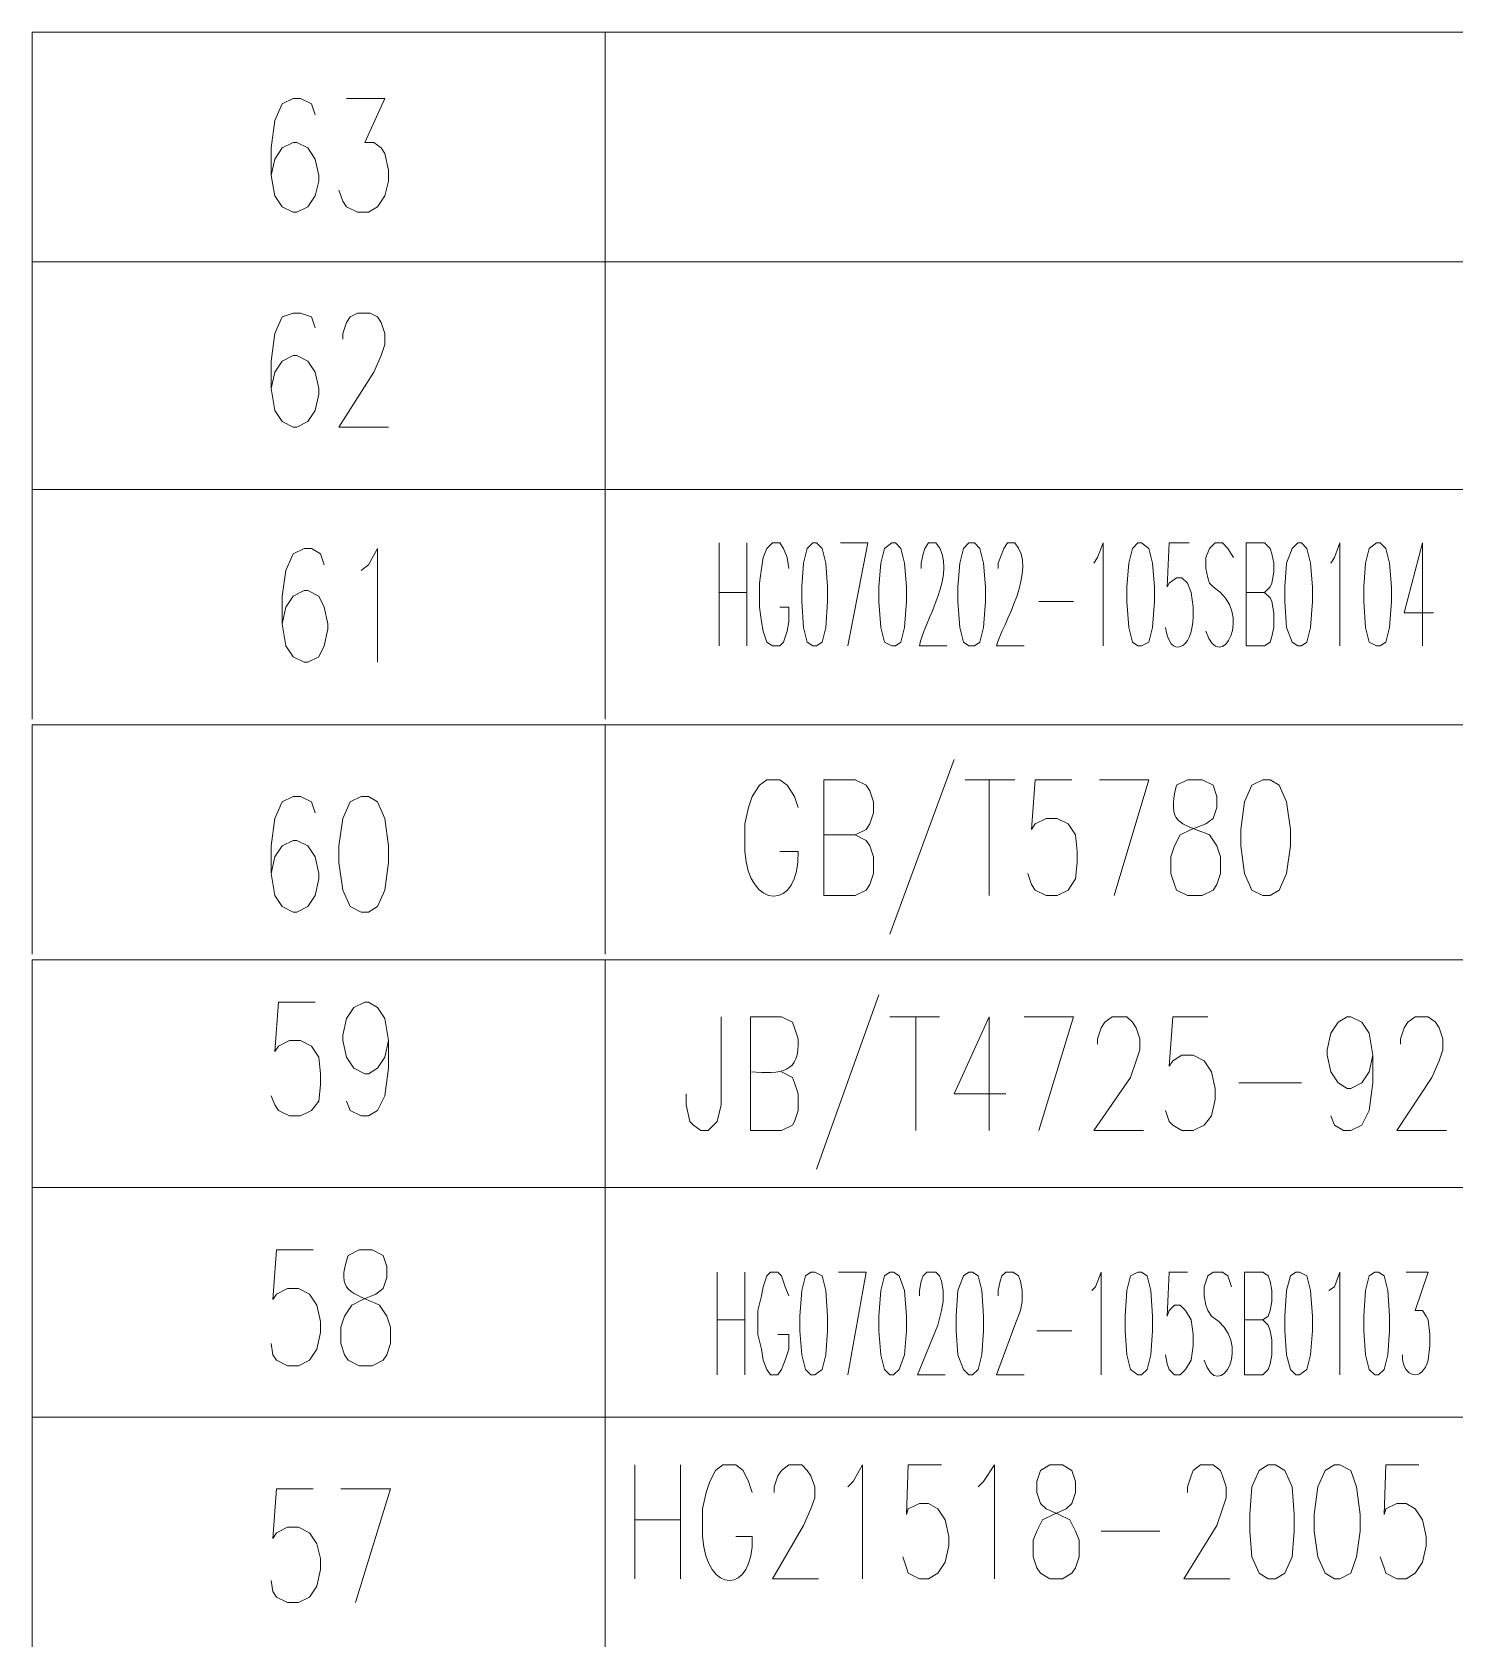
# Model space of a CAD drawing. Header units: millimetres. Extents: x 0 to 1648, y 27 to 2331.
# Drawn here: x 1140.3 to 1279.7, y 1460.8 to 1619 of the extents above; entities that cross this region are included whole.
import ezdxf

# ---------------------------------------------------------------- set-up
doc = ezdxf.new("R2010")
doc.units = ezdxf.units.MM
doc.layers.add('1', color=7, linetype='Continuous')

msp = doc.modelspace()

# ---------------------------------------------------------------- linework, layer by layer
at = {"layer": '1', "color": 0, "lineweight": 5}
for points in [[(1645.2, 1618.971732), (1140.3, 1618.971732), (1140.3, 1596.471732)], [(1196.46, 1618.971732), (1196.46, 1596.471732)], [(1168.02, 1610.871732), (1167.66, 1611.951732), (1166.58, 1612.491732), (1165.86, 1612.491732), (1164.78, 1611.951732), (1164.06, 1610.331732), (1163.7, 1607.631732), (1163.7, 1604.931732), (1164.06, 1602.951732), (1164.78, 1601.871732), (1165.86, 1601.331732), (1166.22, 1601.331732), (1167.3, 1601.871732), (1168.02, 1602.951732), (1168.38, 1604.391732), (1168.38, 1604.931732), (1168.02, 1606.551732), (1167.3, 1607.631732), (1166.22, 1608.171732), (1165.86, 1608.171732), (1164.78, 1607.631732), (1164.06, 1606.551732), (1163.7, 1604.931732)], [(1171.08, 1612.491732), (1174.86, 1612.491732), (1172.88, 1608.171732), (1173.78, 1608.171732), (1174.5, 1607.631732), (1174.86, 1607.091732), (1175.22, 1605.471732), (1175.22, 1604.391732), (1174.86, 1602.951732), (1174.14, 1601.871732), (1173.24, 1601.331732), (1172.16, 1601.331732), (1171.08, 1601.871732), (1170.72, 1602.411732), (1170.36, 1603.491732)], [(1645.2, 1596.471732), (1140.3, 1596.471732), (1140.3, 1574.151732)], [(1196.46, 1596.471732), (1196.46, 1574.151732)], [(1168.02, 1589.991732), (1167.66, 1591.071732), (1166.58, 1591.431732), (1165.86, 1591.431732), (1164.78, 1591.071732), (1164.06, 1589.451732), (1163.7, 1586.751732), (1163.7, 1584.051732), (1164.06, 1581.891732), (1164.78, 1580.811732), (1165.86, 1580.271732), (1166.22, 1580.271732), (1167.3, 1580.811732), (1168.02, 1581.891732), (1168.38, 1583.511732), (1168.38, 1584.051732), (1168.02, 1585.671732), (1167.3, 1586.751732), (1166.22, 1587.291732), (1165.86, 1587.291732), (1164.78, 1586.751732), (1164.06, 1585.671732), (1163.7, 1584.051732)], [(1170.72, 1588.911732), (1170.72, 1589.451732), (1171.08, 1590.531732), (1171.44, 1591.071732), (1172.16, 1591.431732), (1173.42, 1591.431732), (1174.14, 1591.071732), (1174.5, 1590.531732), (1174.86, 1589.451732), (1174.86, 1588.371732), (1174.5, 1587.291732), (1173.78, 1585.671732), (1170.36, 1580.271732), (1175.22, 1580.271732)], [(1645.2, 1574.151732), (1140.3, 1574.151732), (1140.3, 1551.651732)], [(1196.46, 1574.151732), (1196.46, 1551.651732)], [(1168.92, 1566.771732), (1168.56, 1567.851732), (1167.66, 1568.391732), (1166.94, 1568.391732), (1165.86, 1567.851732), (1165.14, 1566.231732), (1164.78, 1563.711732), (1164.78, 1561.011732), (1165.14, 1558.851732), (1165.86, 1557.771732), (1166.94, 1557.231732), (1167.3, 1557.231732), (1168.38, 1557.771732), (1168.92, 1558.851732), (1169.28, 1560.471732), (1169.28, 1561.011732), (1168.92, 1562.631732), (1168.38, 1563.711732), (1167.3, 1564.251732), (1166.94, 1564.251732), (1165.86, 1563.711732), (1165.14, 1562.631732), (1164.78, 1561.011732)], [(1172.52, 1566.231732), (1173.24, 1566.771732), (1174.14, 1568.391732), (1174.14, 1557.231732)], [(1207.62, 1568.931732), (1207.62, 1558.851732)], [(1210.32, 1568.931732), (1210.32, 1558.851732)], [(1214.46, 1566.411732), (1214.28, 1567.491732), (1213.92, 1568.391732), (1213.56, 1568.931732), (1212.84, 1568.931732), (1212.3, 1568.391732), (1211.94, 1567.491732), (1211.76, 1566.411732), (1211.58, 1564.971732), (1211.58, 1562.631732), (1211.76, 1561.191732), (1211.94, 1560.291732), (1212.3, 1559.211732), (1212.84, 1558.851732), (1213.56, 1558.851732), (1213.92, 1559.211732), (1214.28, 1560.291732), (1214.46, 1561.191732), (1214.46, 1562.631732), (1213.56, 1562.631732)], [(1216.8, 1568.931732), (1216.26, 1568.391732), (1215.9, 1566.951732), (1215.72, 1564.611732), (1215.72, 1563.171732), (1215.9, 1560.651732), (1216.26, 1559.211732), (1216.8, 1558.851732), (1217.16, 1558.851732), (1217.7, 1559.211732), (1218.06, 1560.651732), (1218.24, 1563.171732), (1218.24, 1564.611732), (1218.06, 1566.951732), (1217.7, 1568.391732), (1217.16, 1568.931732), (1216.8, 1568.931732)], [(1220.22, 1558.851732), (1222.2, 1568.931732), (1219.5, 1568.931732)], [(1224.54, 1568.931732), (1223.82, 1568.391732), (1223.46, 1566.951732), (1223.28, 1564.611732), (1223.28, 1563.171732), (1223.46, 1560.651732), (1223.82, 1559.211732), (1224.54, 1558.851732), (1224.9, 1558.851732), (1225.44, 1559.211732), (1225.8, 1560.651732), (1225.98, 1563.171732), (1225.98, 1564.611732), (1225.8, 1566.951732), (1225.44, 1568.391732), (1224.9, 1568.931732), (1224.54, 1568.931732)], [(1232.1, 1568.931732), (1231.56, 1568.391732), (1231.2, 1566.951732), (1231.02, 1564.611732), (1231.02, 1563.171732), (1231.2, 1560.651732), (1231.56, 1559.211732), (1232.1, 1558.851732), (1232.64, 1558.851732), (1233.18, 1559.211732), (1233.54, 1560.651732), (1233.72, 1563.171732), (1233.72, 1564.611732), (1233.54, 1566.951732), (1233.18, 1568.391732), (1232.64, 1568.931732), (1232.1, 1568.931732)], [(1244.34, 1566.951732), (1244.7, 1567.491732), (1245.24, 1568.931732), (1245.24, 1558.851732)], [(1248.66, 1568.931732), (1248.12, 1568.391732), (1247.76, 1566.951732), (1247.58, 1564.611732), (1247.58, 1563.171732), (1247.76, 1560.651732), (1248.12, 1559.211732), (1248.66, 1558.851732), (1249.02, 1558.851732), (1249.74, 1559.211732), (1250.1, 1560.651732), (1250.28, 1563.171732), (1250.28, 1564.611732), (1250.1, 1566.951732), (1249.74, 1568.391732), (1249.02, 1568.931732), (1248.66, 1568.931732)], [(1259.28, 1558.851732), (1259.28, 1568.931732), (1261.08, 1568.931732), (1261.62, 1568.391732), (1261.8, 1567.851732), (1261.98, 1566.951732), (1261.98, 1566.051732), (1261.8, 1564.971732), (1261.62, 1564.611732), (1261.08, 1564.071732), (1259.28, 1564.071732)], [(1264.32, 1568.931732), (1263.78, 1568.391732), (1263.24, 1566.951732), (1263.06, 1564.611732), (1263.06, 1563.171732), (1263.24, 1560.651732), (1263.78, 1559.211732), (1264.32, 1558.851732), (1264.68, 1558.851732), (1265.22, 1559.211732), (1265.58, 1560.651732), (1265.76, 1563.171732), (1265.76, 1564.611732), (1265.58, 1566.951732), (1265.22, 1568.391732), (1264.68, 1568.931732), (1264.32, 1568.931732)], [(1267.56, 1566.951732), (1267.92, 1567.491732), (1268.46, 1568.931732), (1268.46, 1558.851732)], [(1272.06, 1568.931732), (1271.34, 1568.391732), (1270.98, 1566.951732), (1270.8, 1564.611732), (1270.8, 1563.171732), (1270.98, 1560.651732), (1271.34, 1559.211732), (1272.06, 1558.851732), (1272.42, 1558.851732), (1272.96, 1559.211732), (1273.32, 1560.651732), (1273.5, 1563.171732), (1273.5, 1564.611732), (1273.32, 1566.951732), (1272.96, 1568.391732), (1272.42, 1568.931732), (1272.06, 1568.931732)], [(1276.56, 1568.931732), (1274.76, 1562.091732), (1277.64, 1562.091732)], [(1276.56, 1568.931732), (1276.56, 1558.851732)], [(1207.62, 1564.071732), (1210.32, 1564.071732)], [(1261.08, 1564.071732), (1261.62, 1563.531732), (1261.8, 1563.171732), (1261.98, 1562.091732), (1261.98, 1560.651732), (1261.8, 1559.751732), (1261.62, 1559.211732), (1261.08, 1558.851732), (1259.28, 1558.851732)], [(1238.94, 1563.171732), (1242.36, 1563.171732)], [(1645.2, 1551.111732), (1140.3, 1551.111732), (1140.3, 1528.611732)], [(1196.46, 1551.111732), (1196.46, 1528.611732)], [(1230.66, 1547.691732), (1224.36, 1530.591732)], [(1217.88, 1534.371732), (1217.88, 1545.711732), (1220.94, 1545.711732), (1222.02, 1545.171732), (1222.38, 1544.631732), (1222.74, 1543.551732), (1222.74, 1542.471732), (1222.38, 1541.391732), (1222.02, 1540.851732), (1220.94, 1540.311732), (1217.88, 1540.311732)], [(1231.74, 1545.711732), (1236.6, 1545.711732)], [(1234.08, 1545.711732), (1234.08, 1534.371732)], [(1242.18, 1545.711732), (1238.58, 1545.711732), (1238.22, 1540.851732), (1238.58, 1541.391732), (1239.66, 1541.931732), (1240.74, 1541.931732), (1241.82, 1541.391732), (1242.54, 1540.311732), (1242.72, 1538.691732), (1242.72, 1537.611732), (1242.54, 1535.991732), (1241.82, 1534.911732), (1240.74, 1534.371732), (1239.66, 1534.371732), (1238.58, 1534.911732), (1238.22, 1535.451732), (1237.86, 1536.531732)], [(1246.32, 1534.371732), (1249.74, 1545.711732), (1244.88, 1545.711732)], [(1260.9, 1545.711732), (1259.82, 1545.171732), (1259.1, 1543.551732), (1258.74, 1540.851732), (1258.74, 1539.231732), (1259.1, 1536.531732), (1259.82, 1534.911732), (1260.9, 1534.371732), (1261.62, 1534.371732), (1262.52, 1534.911732), (1263.24, 1536.531732), (1263.6, 1539.231732), (1263.6, 1540.851732), (1263.24, 1543.551732), (1262.52, 1545.171732), (1261.62, 1545.711732), (1260.9, 1545.711732)], [(1168.02, 1542.471732), (1167.66, 1543.551732), (1166.58, 1544.091732), (1165.86, 1544.091732), (1164.78, 1543.551732), (1164.06, 1541.931732), (1163.7, 1539.231732), (1163.7, 1536.531732), (1164.06, 1534.371732), (1164.78, 1533.291732), (1165.86, 1532.751732), (1166.22, 1532.751732), (1167.3, 1533.291732), (1168.02, 1534.371732), (1168.38, 1535.991732), (1168.38, 1536.531732), (1168.02, 1538.151732), (1167.3, 1539.231732), (1166.22, 1539.771732), (1165.86, 1539.771732), (1164.78, 1539.231732), (1164.06, 1538.151732), (1163.7, 1536.531732)], [(1172.52, 1544.091732), (1171.44, 1543.551732), (1170.72, 1541.931732), (1170.36, 1539.231732), (1170.36, 1537.611732), (1170.72, 1534.911732), (1171.44, 1533.291732), (1172.52, 1532.751732), (1173.24, 1532.751732), (1174.14, 1533.291732), (1174.86, 1534.911732), (1175.22, 1537.611732), (1175.22, 1539.231732), (1174.86, 1541.931732), (1174.14, 1543.551732), (1173.24, 1544.091732), (1172.52, 1544.091732)], [(1220.94, 1540.311732), (1222.02, 1539.771732), (1222.38, 1539.231732), (1222.74, 1538.151732), (1222.74, 1536.531732), (1222.38, 1535.451732), (1222.02, 1534.911732), (1220.94, 1534.371732), (1217.88, 1534.371732)], [(1645.2, 1528.071732), (1140.3, 1528.071732), (1140.3, 1505.751732)], [(1196.46, 1528.071732), (1196.46, 1505.751732)], [(1168.02, 1523.931732), (1164.42, 1523.931732), (1164.06, 1519.071732), (1164.42, 1519.611732), (1165.5, 1520.151732), (1166.58, 1520.151732), (1167.66, 1519.611732), (1168.38, 1518.531732), (1168.56, 1516.911732), (1168.56, 1515.831732), (1168.38, 1514.211732), (1167.66, 1513.311732), (1166.58, 1512.771732), (1165.5, 1512.771732), (1164.42, 1513.311732), (1164.06, 1513.851732), (1163.7, 1514.751732)], [(1175.22, 1520.151732), (1174.86, 1518.531732), (1174.14, 1517.451732), (1173.24, 1516.911732), (1172.88, 1516.911732), (1171.8, 1517.451732), (1171.08, 1518.531732), (1170.72, 1520.151732), (1170.72, 1520.691732), (1171.08, 1522.311732), (1171.8, 1523.391732), (1172.88, 1523.931732), (1173.24, 1523.931732), (1174.14, 1523.391732), (1174.86, 1522.311732), (1175.22, 1520.151732), (1175.22, 1517.451732), (1174.86, 1514.751732), (1174.14, 1513.311732), (1173.24, 1512.771732), (1172.52, 1512.771732), (1171.44, 1513.311732), (1171.08, 1514.211732)], [(1223.28, 1524.651732), (1217.16, 1507.551732)], [(1207.8, 1522.491732), (1207.8, 1513.851732), (1207.44, 1512.231732), (1207.08, 1511.871732), (1206.54, 1511.331732), (1205.82, 1511.331732), (1205.1, 1511.871732), (1204.74, 1512.231732), (1204.38, 1513.851732), (1204.38, 1514.931732)], [(1224.36, 1522.491732), (1229.22, 1522.491732)], [(1226.88, 1522.491732), (1226.88, 1511.331732)], [(1234.08, 1522.491732), (1230.66, 1514.931732), (1235.7, 1514.931732)], [(1234.08, 1522.491732), (1234.08, 1511.331732)], [(1238.94, 1511.331732), (1242.36, 1522.491732), (1237.5, 1522.491732)], [(1244.7, 1519.791732), (1244.7, 1520.331732), (1245.06, 1521.411732), (1245.42, 1521.951732), (1246.14, 1522.491732), (1247.58, 1522.491732), (1248.12, 1521.951732), (1248.48, 1521.411732), (1248.84, 1520.331732), (1248.84, 1519.251732), (1248.48, 1518.171732), (1247.94, 1516.551732), (1244.34, 1511.331732), (1249.2, 1511.331732)], [(1255.5, 1522.491732), (1252.08, 1522.491732), (1251.72, 1517.631732), (1252.08, 1518.171732), (1252.98, 1518.711732), (1254.06, 1518.711732), (1255.14, 1518.171732), (1255.86, 1517.091732), (1256.22, 1515.471732), (1256.22, 1514.391732), (1255.86, 1512.771732), (1255.14, 1511.871732), (1254.06, 1511.331732), (1252.98, 1511.331732), (1252.08, 1511.871732), (1251.72, 1512.231732), (1251.36, 1513.311732)], [(1271.7, 1518.711732), (1271.34, 1517.091732), (1270.62, 1516.011732), (1269.54, 1515.471732), (1269.18, 1515.471732), (1268.28, 1516.011732), (1267.56, 1517.091732), (1267.2, 1518.711732), (1267.2, 1519.251732), (1267.56, 1520.871732), (1268.28, 1521.951732), (1269.18, 1522.491732), (1269.54, 1522.491732), (1270.62, 1521.951732), (1271.34, 1520.871732), (1271.7, 1518.711732), (1271.7, 1516.011732), (1271.34, 1513.311732), (1270.62, 1511.871732), (1269.54, 1511.331732), (1268.82, 1511.331732), (1267.92, 1511.871732), (1267.56, 1512.771732)], [(1274.4, 1519.791732), (1274.4, 1520.331732), (1274.76, 1521.411732), (1275.12, 1521.951732), (1275.84, 1522.491732), (1277.1, 1522.491732), (1277.82, 1521.951732), (1278.18, 1521.411732), (1278.54, 1520.331732), (1278.54, 1519.251732), (1278.18, 1518.171732), (1277.46, 1516.551732), (1274.04, 1511.331732), (1278.9, 1511.331732)], [(1213.74, 1517.091732), (1214.82, 1516.551732), (1215, 1516.011732), (1215.36, 1514.931732), (1215.36, 1513.311732), (1215, 1512.231732), (1214.82, 1511.871732), (1213.74, 1511.331732), (1210.68, 1511.331732)], [(1258.56, 1516.011732), (1264.68, 1516.011732)], [(1645.2, 1505.751732), (1140.3, 1505.751732), (1140.3, 1483.251732)], [(1196.46, 1505.751732), (1196.46, 1483.251732)], [(1167.84, 1499.631732), (1164.24, 1499.631732), (1163.88, 1494.771732), (1164.24, 1495.311732), (1165.32, 1495.851732), (1166.4, 1495.851732), (1167.48, 1495.311732), (1168.2, 1494.231732), (1168.56, 1492.611732), (1168.56, 1491.531732), (1168.2, 1489.911732), (1167.48, 1488.831732), (1166.4, 1488.291732), (1165.32, 1488.291732), (1164.24, 1488.831732), (1163.88, 1489.371732), (1163.7, 1490.451732)], [(1207.44, 1497.471732), (1207.44, 1487.391732)], [(1210.14, 1497.471732), (1210.14, 1487.391732)], [(1214.46, 1495.131732), (1214.1, 1496.031732), (1213.74, 1497.111732), (1213.38, 1497.471732), (1212.66, 1497.471732), (1212.3, 1497.111732), (1211.94, 1496.031732), (1211.76, 1495.131732), (1211.4, 1493.691732), (1211.4, 1491.351732), (1211.76, 1489.911732), (1211.94, 1488.831732), (1212.3, 1487.931732), (1212.66, 1487.391732), (1213.38, 1487.391732), (1213.74, 1487.931732), (1214.1, 1488.831732), (1214.46, 1489.911732), (1214.46, 1491.351732), (1213.38, 1491.351732)], [(1216.62, 1497.471732), (1216.08, 1497.111732), (1215.72, 1495.671732), (1215.54, 1493.151732), (1215.54, 1491.711732), (1215.72, 1489.371732), (1216.08, 1487.931732), (1216.62, 1487.391732), (1216.98, 1487.391732), (1217.7, 1487.931732), (1218.06, 1489.371732), (1218.24, 1491.711732), (1218.24, 1493.151732), (1218.06, 1495.671732), (1217.7, 1497.111732), (1216.98, 1497.471732), (1216.62, 1497.471732)], [(1220.22, 1487.391732), (1222.02, 1497.471732), (1219.32, 1497.471732)], [(1224.36, 1497.471732), (1223.82, 1497.111732), (1223.46, 1495.671732), (1223.28, 1493.151732), (1223.28, 1491.711732), (1223.46, 1489.371732), (1223.82, 1487.931732), (1224.36, 1487.391732), (1224.72, 1487.391732), (1225.26, 1487.931732), (1225.8, 1489.371732), (1225.98, 1491.711732), (1225.98, 1493.151732), (1225.8, 1495.671732), (1225.26, 1497.111732), (1224.72, 1497.471732), (1224.36, 1497.471732)], [(1227.24, 1495.131732), (1227.24, 1495.671732), (1227.42, 1496.571732), (1227.6, 1497.111732), (1227.96, 1497.471732), (1228.86, 1497.471732), (1229.22, 1497.111732), (1229.4, 1496.571732), (1229.58, 1495.671732), (1229.58, 1494.591732), (1229.4, 1493.691732), (1229.04, 1492.251732), (1227.06, 1487.391732), (1229.76, 1487.391732)], [(1232.1, 1497.471732), (1231.56, 1497.111732), (1231.02, 1495.671732), (1230.84, 1493.151732), (1230.84, 1491.711732), (1231.02, 1489.371732), (1231.56, 1487.931732), (1232.1, 1487.391732), (1232.46, 1487.391732), (1233, 1487.931732), (1233.36, 1489.371732), (1233.54, 1491.711732), (1233.54, 1493.151732), (1233.36, 1495.671732), (1233, 1497.111732), (1232.46, 1497.471732), (1232.1, 1497.471732)], [(1234.98, 1495.131732), (1234.98, 1495.671732), (1235.16, 1496.571732), (1235.34, 1497.111732), (1235.7, 1497.471732), (1236.42, 1497.471732), (1236.96, 1497.111732), (1237.14, 1496.571732), (1237.32, 1495.671732), (1237.32, 1494.591732), (1237.14, 1493.691732), (1236.6, 1492.251732), (1234.8, 1487.391732), (1237.5, 1487.391732)], [(1244.16, 1495.671732), (1244.52, 1496.031732), (1245.06, 1497.471732), (1245.06, 1487.391732)], [(1248.66, 1497.471732), (1247.94, 1497.111732), (1247.58, 1495.671732), (1247.4, 1493.151732), (1247.4, 1491.711732), (1247.58, 1489.371732), (1247.94, 1487.931732), (1248.66, 1487.391732), (1249.02, 1487.391732), (1249.56, 1487.931732), (1249.92, 1489.371732), (1250.1, 1491.711732), (1250.1, 1493.151732), (1249.92, 1495.671732), (1249.56, 1497.111732), (1249.02, 1497.471732), (1248.66, 1497.471732)], [(1253.52, 1497.471732), (1251.72, 1497.471732), (1251.54, 1493.151732), (1251.72, 1493.691732), (1252.26, 1494.231732), (1252.8, 1494.231732), (1253.34, 1493.691732), (1253.88, 1492.791732), (1254.06, 1491.351732), (1254.06, 1490.271732), (1253.88, 1488.831732), (1253.34, 1487.931732), (1252.8, 1487.391732), (1252.26, 1487.391732), (1251.72, 1487.931732), (1251.54, 1488.471732), (1251.36, 1489.371732)], [(1259.1, 1487.391732), (1259.1, 1497.471732), (1260.9, 1497.471732), (1261.44, 1497.111732), (1261.62, 1496.571732), (1261.8, 1495.671732), (1261.8, 1494.591732), (1261.62, 1493.691732), (1261.44, 1493.151732), (1260.9, 1492.791732), (1259.1, 1492.791732)], [(1264.14, 1497.471732), (1263.6, 1497.111732), (1263.24, 1495.671732), (1263.06, 1493.151732), (1263.06, 1491.711732), (1263.24, 1489.371732), (1263.6, 1487.931732), (1264.14, 1487.391732), (1264.5, 1487.391732), (1265.22, 1487.931732), (1265.58, 1489.371732), (1265.76, 1491.711732), (1265.76, 1493.151732), (1265.58, 1495.671732), (1265.22, 1497.111732), (1264.5, 1497.471732), (1264.14, 1497.471732)], [(1267.38, 1495.671732), (1267.92, 1496.031732), (1268.46, 1497.471732), (1268.46, 1487.391732)], [(1271.88, 1497.471732), (1271.34, 1497.111732), (1270.98, 1495.671732), (1270.8, 1493.151732), (1270.8, 1491.711732), (1270.98, 1489.371732), (1271.34, 1487.931732), (1271.88, 1487.391732), (1272.24, 1487.391732), (1272.78, 1487.931732), (1273.14, 1489.371732), (1273.32, 1491.711732), (1273.32, 1493.151732), (1273.14, 1495.671732), (1272.78, 1497.111732), (1272.24, 1497.471732), (1271.88, 1497.471732)], [(1207.44, 1492.791732), (1210.14, 1492.791732)], [(1260.9, 1492.791732), (1261.44, 1492.251732), (1261.62, 1491.711732), (1261.8, 1490.811732), (1261.8, 1489.371732), (1261.62, 1488.471732), (1261.44, 1487.931732), (1260.9, 1487.391732), (1259.1, 1487.391732)], [(1238.76, 1491.711732), (1242.18, 1491.711732)], [(1645.2, 1483.251732), (1140.3, 1483.251732), (1140.3, 1460.751732)], [(1196.46, 1483.251732), (1196.46, 1460.751732)], [(1199.34, 1478.571732), (1199.34, 1467.411732)], [(1203.84, 1478.571732), (1203.84, 1467.411732)], [(1213.02, 1475.871732), (1213.02, 1476.411732), (1213.38, 1477.491732), (1213.74, 1478.031732), (1214.46, 1478.571732), (1215.72, 1478.571732), (1216.26, 1478.031732), (1216.62, 1477.491732), (1216.98, 1476.411732), (1216.98, 1475.331732), (1216.62, 1474.251732), (1215.9, 1472.631732), (1212.84, 1467.411732), (1217.34, 1467.411732)], [(1220.22, 1476.411732), (1220.76, 1476.951732), (1221.66, 1478.571732), (1221.66, 1467.411732)], [(1229.4, 1478.571732), (1226.16, 1478.571732), (1225.98, 1473.711732), (1226.16, 1474.251732), (1227.24, 1474.791732), (1228.14, 1474.791732), (1229.04, 1474.251732), (1229.76, 1473.171732), (1230.12, 1471.551732), (1230.12, 1470.651732), (1229.76, 1469.031732), (1229.04, 1467.951732), (1228.14, 1467.411732), (1227.24, 1467.411732), (1226.16, 1467.951732), (1225.98, 1468.491732), (1225.62, 1469.571732)], [(1233, 1476.411732), (1233.54, 1476.951732), (1234.62, 1478.571732), (1234.62, 1467.411732)], [(1240.02, 1478.571732), (1239.12, 1478.031732), (1238.76, 1476.951732), (1238.76, 1475.871732), (1239.12, 1474.791732), (1239.66, 1474.251732), (1240.92, 1473.711732), (1242, 1473.171732), (1242.54, 1472.091732), (1242.9, 1471.191732), (1242.9, 1469.571732), (1242.54, 1468.491732), (1242.18, 1467.951732), (1241.28, 1467.411732), (1240.02, 1467.411732), (1239.12, 1467.951732), (1238.76, 1468.491732), (1238.4, 1469.571732), (1238.4, 1471.191732), (1238.76, 1472.091732), (1239.3, 1473.171732), (1240.38, 1473.711732), (1241.64, 1474.251732), (1242.18, 1474.791732), (1242.54, 1475.871732), (1242.54, 1476.951732), (1242.18, 1478.031732), (1241.28, 1478.571732), (1240.02, 1478.571732)], [(1253.52, 1475.871732), (1253.52, 1476.411732), (1253.88, 1477.491732), (1254.06, 1478.031732), (1254.78, 1478.571732), (1256.04, 1478.571732), (1256.76, 1478.031732), (1256.94, 1477.491732), (1257.3, 1476.411732), (1257.3, 1475.331732), (1256.94, 1474.251732), (1256.4, 1472.631732), (1253.16, 1467.411732), (1257.66, 1467.411732)], [(1261.44, 1478.571732), (1260.54, 1478.031732), (1259.82, 1476.411732), (1259.64, 1473.711732), (1259.64, 1472.091732), (1259.82, 1469.571732), (1260.54, 1467.951732), (1261.44, 1467.411732), (1262.16, 1467.411732), (1263.06, 1467.951732), (1263.78, 1469.571732), (1263.96, 1472.091732), (1263.96, 1473.711732), (1263.78, 1476.411732), (1263.06, 1478.031732), (1262.16, 1478.571732), (1261.44, 1478.571732)], [(1267.92, 1478.571732), (1267.02, 1478.031732), (1266.3, 1476.411732), (1265.94, 1473.711732), (1265.94, 1472.091732), (1266.3, 1469.571732), (1267.02, 1467.951732), (1267.92, 1467.411732), (1268.46, 1467.411732), (1269.54, 1467.951732), (1270.08, 1469.571732), (1270.44, 1472.091732), (1270.44, 1473.711732), (1270.08, 1476.411732), (1269.54, 1478.031732), (1268.46, 1478.571732), (1267.92, 1478.571732)], [(1276.2, 1478.571732), (1272.96, 1478.571732), (1272.78, 1473.711732), (1272.96, 1474.251732), (1274.04, 1474.791732), (1274.94, 1474.791732), (1275.84, 1474.251732), (1276.56, 1473.171732), (1276.92, 1471.551732), (1276.92, 1470.651732), (1276.56, 1469.031732), (1275.84, 1467.951732), (1274.94, 1467.411732), (1274.04, 1467.411732), (1272.96, 1467.951732), (1272.78, 1468.491732), (1272.42, 1469.571732)], [(1167.84, 1476.231732), (1164.24, 1476.231732), (1163.88, 1471.371732), (1164.24, 1471.911732), (1165.32, 1472.451732), (1166.4, 1472.451732), (1167.48, 1471.911732), (1168.2, 1470.831732), (1168.56, 1469.391732), (1168.56, 1468.311732), (1168.2, 1466.691732), (1167.48, 1465.611732), (1166.4, 1465.071732), (1165.32, 1465.071732), (1164.24, 1465.611732), (1163.88, 1466.151732), (1163.7, 1467.231732)], [(1171.98, 1465.071732), (1175.4, 1476.231732), (1170.54, 1476.231732)], [(1199.34, 1473.171732), (1203.84, 1473.171732)], [(1245.06, 1472.091732), (1250.82, 1472.091732)]]:
    msp.add_lwpolyline(points, dxfattribs=at)
for points, knots in [([(1227.42, 1566.411732), (1227.42, 1566.411732), (1227.42, 1566.951732), (1227.42, 1566.951732), (1227.42, 1566.951732), (1227.6, 1567.851732), (1227.6, 1567.851732), (1227.6, 1567.851732), (1227.78, 1568.391732), (1227.78, 1568.391732), (1227.78, 1568.391732), (1228.14, 1568.931732), (1228.14, 1568.931732), (1228.14, 1568.931732), (1228.86, 1568.931732), (1228.86, 1568.931732), (1231.2, 1566.231732), (1227.6, 1561.011732), (1227.24, 1558.851732), (1227.24, 1558.851732), (1229.94, 1558.851732), (1229.94, 1558.851732)], [0, 0, 0, 0, 1, 1, 1, 2, 2, 2, 3, 3, 3, 4, 4, 4, 5, 5, 5, 6, 6, 6, 7, 7, 7, 7]), ([(1234.98, 1566.411732), (1234.98, 1566.411732), (1234.98, 1566.951732), (1234.98, 1566.951732), (1234.98, 1566.951732), (1235.34, 1567.851732), (1235.34, 1567.851732), (1235.34, 1567.851732), (1235.52, 1568.391732), (1235.52, 1568.391732), (1235.52, 1568.391732), (1235.88, 1568.931732), (1235.88, 1568.931732), (1235.88, 1568.931732), (1236.6, 1568.931732), (1236.6, 1568.931732), (1238.94, 1566.411732), (1235.34, 1560.831732), (1234.8, 1558.851732), (1234.8, 1558.851732), (1237.5, 1558.851732), (1237.5, 1558.851732)], [0, 0, 0, 0, 1, 1, 1, 2, 2, 2, 3, 3, 3, 4, 4, 4, 5, 5, 5, 6, 6, 6, 7, 7, 7, 7]), ([(1253.7, 1568.931732), (1253.7, 1568.931732), (1251.72, 1568.931732), (1251.72, 1568.931732), (1251.72, 1568.931732), (1251.54, 1564.611732), (1251.54, 1564.611732), (1251.54, 1564.611732), (1251.72, 1564.971732), (1251.72, 1564.971732), (1251.72, 1564.971732), (1252.44, 1565.511732), (1252.44, 1565.511732), (1252.44, 1565.511732), (1252.98, 1565.511732), (1252.98, 1565.511732), (1252.98, 1565.511732), (1253.52, 1564.971732), (1253.52, 1564.971732), (1253.52, 1564.971732), (1253.88, 1564.071732), (1253.88, 1564.071732), (1253.88, 1564.071732), (1254.06, 1562.631732), (1254.06, 1562.631732), (1254.06, 1562.631732), (1254.06, 1561.731732), (1254.06, 1561.731732), (1254.06, 1558.311732), (1251.72, 1557.591732), (1251.36, 1560.651732)], [0, 0, 0, 0, 1, 1, 1, 2, 2, 2, 3, 3, 3, 4, 4, 4, 5, 5, 5, 6, 6, 6, 7, 7, 7, 8, 8, 8, 9, 9, 9, 10, 10, 10, 10]), ([(1258.02, 1567.491732), (1258.02, 1567.491732), (1257.48, 1568.391732), (1257.48, 1568.391732), (1257.48, 1568.391732), (1256.94, 1568.931732), (1256.94, 1568.931732), (1256.94, 1568.931732), (1256.22, 1568.931732), (1256.22, 1568.931732), (1256.22, 1568.931732), (1255.68, 1568.391732), (1255.68, 1568.391732), (1255.68, 1568.391732), (1255.32, 1567.491732), (1255.32, 1567.491732), (1255.32, 1567.491732), (1255.32, 1566.411732), (1255.32, 1566.411732), (1255.32, 1566.411732), (1255.5, 1565.511732), (1255.5, 1565.511732), (1255.5, 1565.511732), (1255.68, 1564.971732), (1255.68, 1564.971732), (1255.68, 1564.971732), (1256.04, 1564.611732), (1256.04, 1564.611732), (1260.18, 1562.091732), (1256.76, 1555.791732), (1255.32, 1560.291732)], [0, 0, 0, 0, 1, 1, 1, 2, 2, 2, 3, 3, 3, 4, 4, 4, 5, 5, 5, 6, 6, 6, 7, 7, 7, 8, 8, 8, 9, 9, 9, 10, 10, 10, 10]), ([(1215.36, 1543.011732), (1215.36, 1543.011732), (1215, 1544.091732), (1215, 1544.091732), (1215, 1544.091732), (1214.28, 1545.171732), (1214.28, 1545.171732), (1214.28, 1545.171732), (1213.56, 1545.711732), (1213.56, 1545.711732), (1213.56, 1545.711732), (1212.3, 1545.711732), (1212.3, 1545.711732), (1212.3, 1545.711732), (1211.58, 1545.171732), (1211.58, 1545.171732), (1211.58, 1545.171732), (1210.86, 1544.091732), (1210.86, 1544.091732), (1210.86, 1544.091732), (1210.5, 1543.011732), (1210.5, 1543.011732), (1210.5, 1543.011732), (1210.14, 1541.391732), (1210.14, 1541.391732), (1210.14, 1541.391732), (1210.14, 1538.691732), (1210.14, 1538.691732), (1210.5, 1532.931732), (1215.54, 1532.751732), (1215.36, 1538.691732), (1215.36, 1538.691732), (1213.56, 1538.691732), (1213.56, 1538.691732)], [0, 0, 0, 0, 1, 1, 1, 2, 2, 2, 3, 3, 3, 4, 4, 4, 5, 5, 5, 6, 6, 6, 7, 7, 7, 8, 8, 8, 9, 9, 9, 10, 10, 10, 11, 11, 11, 11]), ([(1253.52, 1545.711732), (1253.52, 1545.711732), (1252.44, 1545.171732), (1252.44, 1545.171732), (1251.54, 1541.391732), (1252.62, 1541.571732), (1255.68, 1540.311732), (1255.68, 1540.311732), (1256.4, 1539.231732), (1256.4, 1539.231732), (1256.4, 1539.231732), (1256.76, 1538.151732), (1256.76, 1538.151732), (1256.76, 1538.151732), (1256.76, 1536.531732), (1256.76, 1536.531732), (1256.76, 1536.531732), (1256.4, 1535.451732), (1256.4, 1535.451732), (1256.4, 1535.451732), (1256.04, 1534.911732), (1256.04, 1534.911732), (1256.04, 1534.911732), (1254.96, 1534.371732), (1254.96, 1534.371732), (1254.96, 1534.371732), (1253.52, 1534.371732), (1253.52, 1534.371732), (1253.52, 1534.371732), (1252.44, 1534.911732), (1252.44, 1534.911732), (1252.44, 1534.911732), (1252.26, 1535.451732), (1252.26, 1535.451732), (1252.26, 1535.451732), (1251.9, 1536.531732), (1251.9, 1536.531732), (1251.9, 1536.531732), (1251.9, 1538.151732), (1251.9, 1538.151732), (1251.9, 1538.151732), (1252.26, 1539.231732), (1252.26, 1539.231732), (1252.26, 1539.231732), (1252.8, 1540.311732), (1252.8, 1540.311732), (1252.8, 1540.311732), (1253.88, 1540.851732), (1253.88, 1540.851732), (1253.88, 1540.851732), (1255.32, 1541.391732), (1255.32, 1541.391732), (1255.32, 1541.391732), (1256.04, 1541.931732), (1256.04, 1541.931732), (1256.04, 1541.931732), (1256.4, 1543.011732), (1256.4, 1543.011732), (1256.4, 1543.011732), (1256.4, 1544.091732), (1256.4, 1544.091732), (1256.4, 1544.091732), (1256.04, 1545.171732), (1256.04, 1545.171732), (1256.04, 1545.171732), (1254.96, 1545.711732), (1254.96, 1545.711732), (1254.96, 1545.711732), (1253.52, 1545.711732), (1253.52, 1545.711732)], [0, 0, 0, 0, 1, 1, 1, 2, 2, 2, 3, 3, 3, 4, 4, 4, 5, 5, 5, 6, 6, 6, 7, 7, 7, 8, 8, 8, 9, 9, 9, 10, 10, 10, 11, 11, 11, 12, 12, 12, 13, 13, 13, 14, 14, 14, 15, 15, 15, 16, 16, 16, 17, 17, 17, 18, 18, 18, 19, 19, 19, 20, 20, 20, 21, 21, 21, 22, 22, 22, 23, 23, 23, 23]), ([(1210.68, 1511.331732), (1210.68, 1511.331732), (1210.68, 1522.491732), (1210.68, 1522.491732), (1210.68, 1522.491732), (1213.74, 1522.491732), (1213.74, 1522.491732), (1213.74, 1522.491732), (1214.82, 1521.951732), (1214.82, 1521.951732), (1214.82, 1521.951732), (1215, 1521.411732), (1215, 1521.411732), (1215, 1521.411732), (1215.36, 1520.331732), (1215.36, 1520.331732), (1215.54, 1516.911732), (1213.74, 1516.911732), (1210.68, 1517.091732)], [0, 0, 0, 0, 1, 1, 1, 2, 2, 2, 3, 3, 3, 4, 4, 4, 5, 5, 5, 6, 6, 6, 6]), ([(1172.34, 1499.631732), (1172.34, 1499.631732), (1171.26, 1499.091732), (1171.26, 1499.091732), (1170, 1495.491732), (1171.62, 1495.491732), (1174.32, 1494.231732), (1174.32, 1494.231732), (1175.04, 1493.151732), (1175.04, 1493.151732), (1175.04, 1493.151732), (1175.4, 1492.071732), (1175.4, 1492.071732), (1175.4, 1492.071732), (1175.4, 1490.451732), (1175.4, 1490.451732), (1175.4, 1490.451732), (1175.04, 1489.371732), (1175.04, 1489.371732), (1175.04, 1489.371732), (1174.68, 1488.831732), (1174.68, 1488.831732), (1174.68, 1488.831732), (1173.6, 1488.291732), (1173.6, 1488.291732), (1173.6, 1488.291732), (1172.34, 1488.291732), (1172.34, 1488.291732), (1172.34, 1488.291732), (1171.26, 1488.831732), (1171.26, 1488.831732), (1171.26, 1488.831732), (1170.9, 1489.371732), (1170.9, 1489.371732), (1170.9, 1489.371732), (1170.54, 1490.451732), (1170.54, 1490.451732), (1170.54, 1490.451732), (1170.54, 1492.071732), (1170.54, 1492.071732), (1170.54, 1492.071732), (1170.9, 1493.151732), (1170.9, 1493.151732), (1170.9, 1493.151732), (1171.62, 1494.231732), (1171.62, 1494.231732), (1171.62, 1494.231732), (1172.7, 1494.771732), (1172.7, 1494.771732), (1172.7, 1494.771732), (1173.96, 1495.311732), (1173.96, 1495.311732), (1173.96, 1495.311732), (1174.68, 1495.851732), (1174.68, 1495.851732), (1174.68, 1495.851732), (1175.04, 1496.931732), (1175.04, 1496.931732), (1175.04, 1496.931732), (1175.04, 1498.011732), (1175.04, 1498.011732), (1175.04, 1498.011732), (1174.68, 1499.091732), (1174.68, 1499.091732), (1174.68, 1499.091732), (1173.6, 1499.631732), (1173.6, 1499.631732), (1173.6, 1499.631732), (1172.34, 1499.631732), (1172.34, 1499.631732)], [0, 0, 0, 0, 1, 1, 1, 2, 2, 2, 3, 3, 3, 4, 4, 4, 5, 5, 5, 6, 6, 6, 7, 7, 7, 8, 8, 8, 9, 9, 9, 10, 10, 10, 11, 11, 11, 12, 12, 12, 13, 13, 13, 14, 14, 14, 15, 15, 15, 16, 16, 16, 17, 17, 17, 18, 18, 18, 19, 19, 19, 20, 20, 20, 21, 21, 21, 22, 22, 22, 23, 23, 23, 23]), ([(1257.84, 1496.031732), (1257.84, 1496.031732), (1257.48, 1497.111732), (1257.48, 1497.111732), (1257.48, 1497.111732), (1256.94, 1497.471732), (1256.94, 1497.471732), (1256.94, 1497.471732), (1256.04, 1497.471732), (1256.04, 1497.471732), (1256.04, 1497.471732), (1255.5, 1497.111732), (1255.5, 1497.111732), (1255.5, 1497.111732), (1255.14, 1496.031732), (1255.14, 1496.031732), (1255.14, 1496.031732), (1255.14, 1495.131732), (1255.14, 1495.131732), (1255.14, 1495.131732), (1255.32, 1494.231732), (1255.32, 1494.231732), (1255.32, 1494.231732), (1255.5, 1493.691732), (1255.5, 1493.691732), (1255.5, 1493.691732), (1255.86, 1493.151732), (1255.86, 1493.151732), (1260.18, 1490.631732), (1256.58, 1484.331732), (1255.14, 1488.831732)], [0, 0, 0, 0, 1, 1, 1, 2, 2, 2, 3, 3, 3, 4, 4, 4, 5, 5, 5, 6, 6, 6, 7, 7, 7, 8, 8, 8, 9, 9, 9, 10, 10, 10, 10]), ([(1274.94, 1497.471732), (1274.94, 1497.471732), (1277.1, 1497.471732), (1277.1, 1497.471732), (1277.1, 1497.471732), (1275.84, 1493.691732), (1275.84, 1493.691732), (1275.84, 1493.691732), (1276.56, 1493.691732), (1276.56, 1493.691732), (1276.56, 1493.691732), (1276.92, 1493.151732), (1276.92, 1493.151732), (1276.92, 1493.151732), (1277.1, 1492.791732), (1277.1, 1492.791732), (1277.1, 1492.791732), (1277.28, 1491.351732), (1277.28, 1491.351732), (1277.28, 1491.351732), (1277.28, 1490.271732), (1277.28, 1490.271732), (1277.28, 1490.271732), (1277.1, 1488.831732), (1277.1, 1488.831732), (1276.56, 1486.671732), (1274.58, 1487.031732), (1274.58, 1489.371732)], [0, 0, 0, 0, 1, 1, 1, 2, 2, 2, 3, 3, 3, 4, 4, 4, 5, 5, 5, 6, 6, 6, 7, 7, 7, 8, 8, 8, 9, 9, 9, 9]), ([(1210.86, 1475.871732), (1210.86, 1475.871732), (1210.5, 1476.951732), (1210.5, 1476.951732), (1210.5, 1476.951732), (1209.96, 1478.031732), (1209.96, 1478.031732), (1209.96, 1478.031732), (1209.24, 1478.571732), (1209.24, 1478.571732), (1209.24, 1478.571732), (1207.98, 1478.571732), (1207.98, 1478.571732), (1207.98, 1478.571732), (1207.26, 1478.031732), (1207.26, 1478.031732), (1207.26, 1478.031732), (1206.72, 1476.951732), (1206.72, 1476.951732), (1206.72, 1476.951732), (1206.36, 1475.871732), (1206.36, 1475.871732), (1206.36, 1475.871732), (1206, 1474.251732), (1206, 1474.251732), (1206, 1474.251732), (1206, 1471.551732), (1206, 1471.551732), (1206.36, 1465.791732), (1211.04, 1465.791732), (1210.86, 1471.551732), (1210.86, 1471.551732), (1209.24, 1471.551732), (1209.24, 1471.551732)], [0, 0, 0, 0, 1, 1, 1, 2, 2, 2, 3, 3, 3, 4, 4, 4, 5, 5, 5, 6, 6, 6, 7, 7, 7, 8, 8, 8, 9, 9, 9, 10, 10, 10, 11, 11, 11, 11])]:
    msp.add_open_spline(points, degree=3, knots=knots, dxfattribs=at)

doc.saveas('drawing.dxf')
